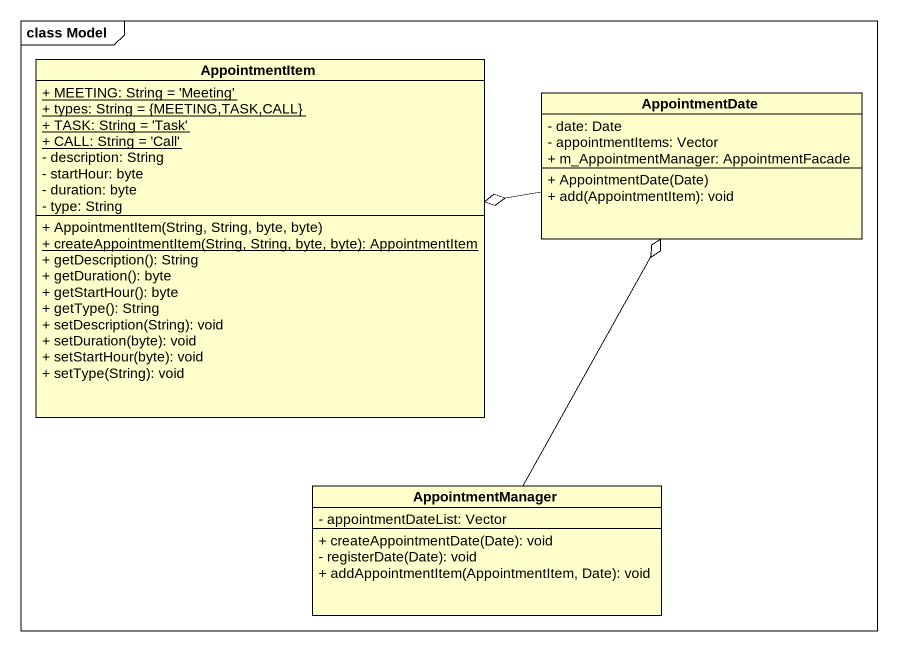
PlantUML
@startuml
mainframe class Model
hide circle
hide empty members
skinparam classAttributeIconSize 0
class AppointmentItem {
  {static} + MEETING: String = 'Meeting'
  {static} + types: String = {MEETING,TASK,CALL}
  {static} + TASK: String = 'Task'
  {static} + CALL: String = 'Call'
  - description: String
  - startHour: byte
  - duration: byte
  - type: String
  + AppointmentItem(String, String, byte, byte)
  {static} + createAppointmentItem(String, String, byte, byte): AppointmentItem
  + getDescription(): String
  + getDuration(): byte
  + getStartHour(): byte
  + getType(): String
  + setDescription(String): void
  + setDuration(byte): void
  + setStartHour(byte): void
  + setType(String): void
}
class AppointmentDate {
  - date: Date
  - appointmentItems: Vector
  + m_AppointmentManager: AppointmentFacade
  + AppointmentDate(Date)
  + add(AppointmentItem): void
}
class AppointmentManager {
  - appointmentDateList: Vector
  + createAppointmentDate(Date): void
  - registerDate(Date): void
  + addAppointmentItem(AppointmentItem, Date): void
}
AppointmentDate -left-o AppointmentItem
AppointmentManager -up-o AppointmentDate
@enduml
